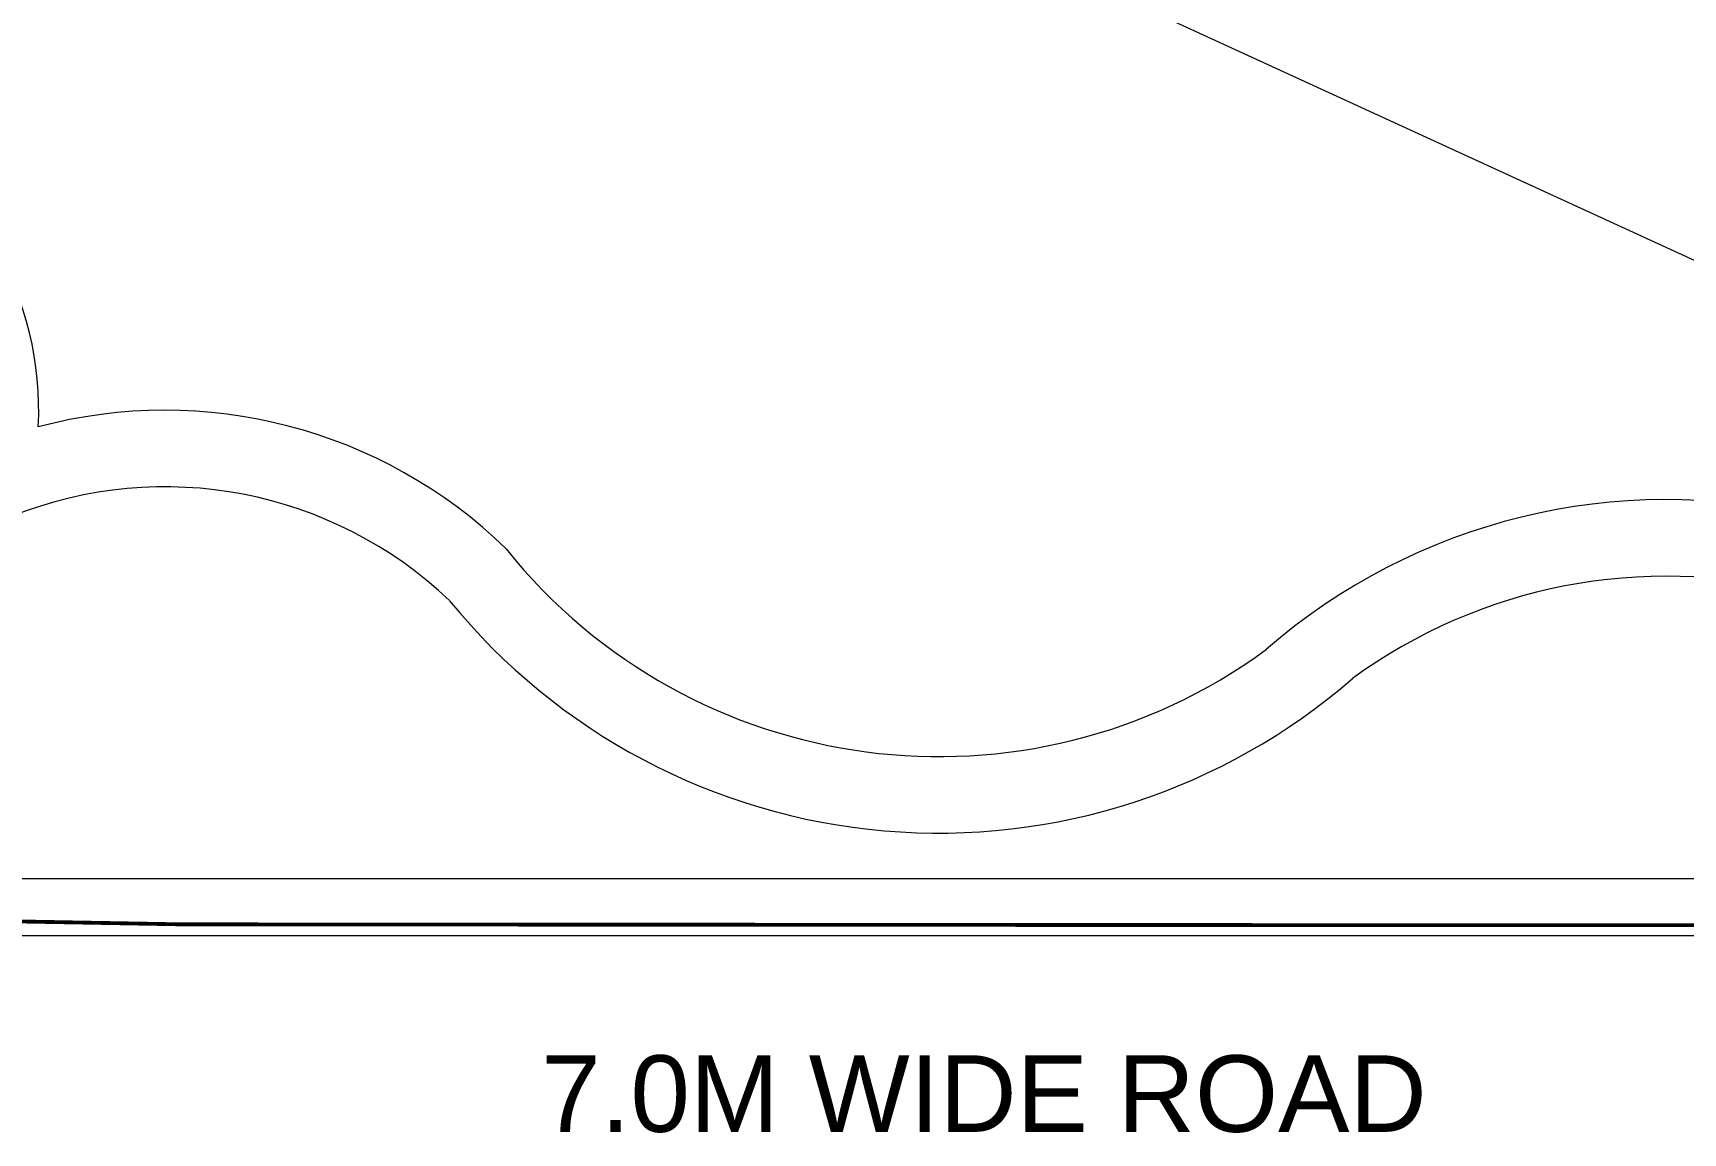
# Model space of a CAD drawing. Extents: x 6345096 to 6738923, y -6490958 to -6305885.
# Drawn here: x 6711151 to 6713685, y -6351166 to -6349477 of the extents above; entities that cross this region are included whole.
import ezdxf
from ezdxf.enums import TextEntityAlignment as Align

# ---------------------------------------------------------------- set-up
doc = ezdxf.new("R2010")
doc.units = 0
doc.header["$LTSCALE"] = 600
doc.header["$MEASUREMENT"] = 0
doc.layers.add('TITLE', color=7, linetype='CONTINUOUS')
doc.styles.add('AR', font='arial.ttf')

# ---------------------------------------------------------------- blocks, each defined once
blk = doc.blocks.new('A$C67844AE1')
at = {"layer": 'TITLE', "color": 8, "lineweight": 0}
for p, q in [((-19201.9, -3065.3, 6), (-13962.8, -5472.4, 6)), ((-20475, -5575.3, 6), (-13901.3, -5575.4, 6)), ((-14009.5, -5665.9, 6), (-20213.1, -5666, 6))]:
    blk.add_line(p, q, dxfattribs=at)
at = {"layer": 'TITLE', "color": 8, "const_width": 6.04}
blk.add_lwpolyline([(-11780.1, -5661.6), (-13848.8, -5648.2), (-16312.8, -5649.1), (-18251.2, -5647.8), (-20320.1, -5610.7)], dxfattribs=at)
at = {"layer": 'TITLE', "color": 8, "lineweight": 0}
for centre, radius, start, end in [((-19005.1, -4836.9, 6), 528.5, 357.2299, 61.5488), ((-18277.3, -5608.9, 6), 772.8, 45.8043, 104.9928), ((-18277.3, -5608.9, 6), 651.9, 46.4141, 177.0401), ((-15907, -5937.8, 6), 960.6, 21.8855, 131.0628), ((-17055.5, -4507.5, 6), 875.4, 218.7066, 306.2387), ((-15907, -5937.8, 6), 839.7, 25.5732, 126.1381), ((-17055.5, -4507.5, 6), 996.3, 219.17, 310.9746)]:
    blk.add_arc(centre, radius, start, end, dxfattribs=at)
at = {"layer": 'TITLE', "color": 8, "linetype": 'Continuous', "style": 'AR'}
blk.add_text('7.0M WIDE ROAD', height=120.899, dxfattribs=at).set_placement((-16984.1, -5915), align=Align.MIDDLE_CENTER)

msp = doc.modelspace()

# ---------------------------------------------------------------- block references
at = {"layer": 'TITLE', "xscale": 0.9727444080635905, "yscale": 0.9727444080635905, "zscale": 0.9727444080635905}
msp.add_blockref('A$C67844AE1', (6729132.411, -6345352.125, -0.462), dxfattribs=at)

doc.saveas('drawing.dxf')
